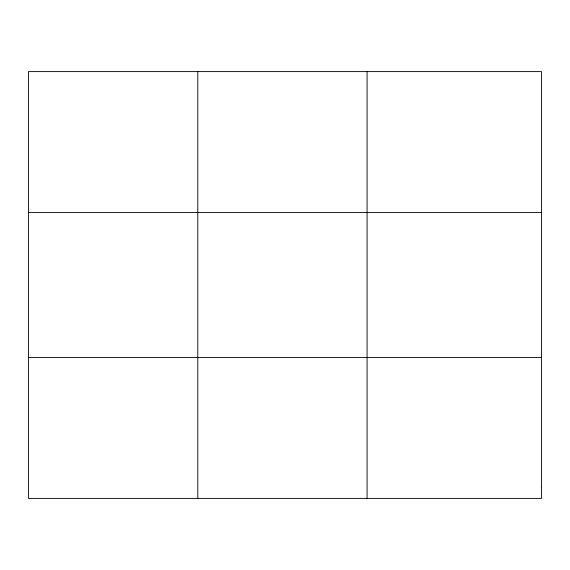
<?xml version="1.0" encoding="UTF-8"?>
<svg xmlns="http://www.w3.org/2000/svg" width="570" height="570" viewBox="0 0 570 570"><rect width="100%" height="100%" fill="white"/><g stroke="black" fill="none" stroke-linecap="round" stroke-linejoin="round"><path stroke-width="0.85" d="M197.79 498.394L197.79 71.606M367.08 498.394L367.08 71.606M28.5 212.446L541.5 212.446M28.5 357.554L541.5 357.554M541.5 486.652L541.5 498.394L28.5 498.394L28.5 71.606L541.5 71.606L541.5 486.652"/></g></svg>
